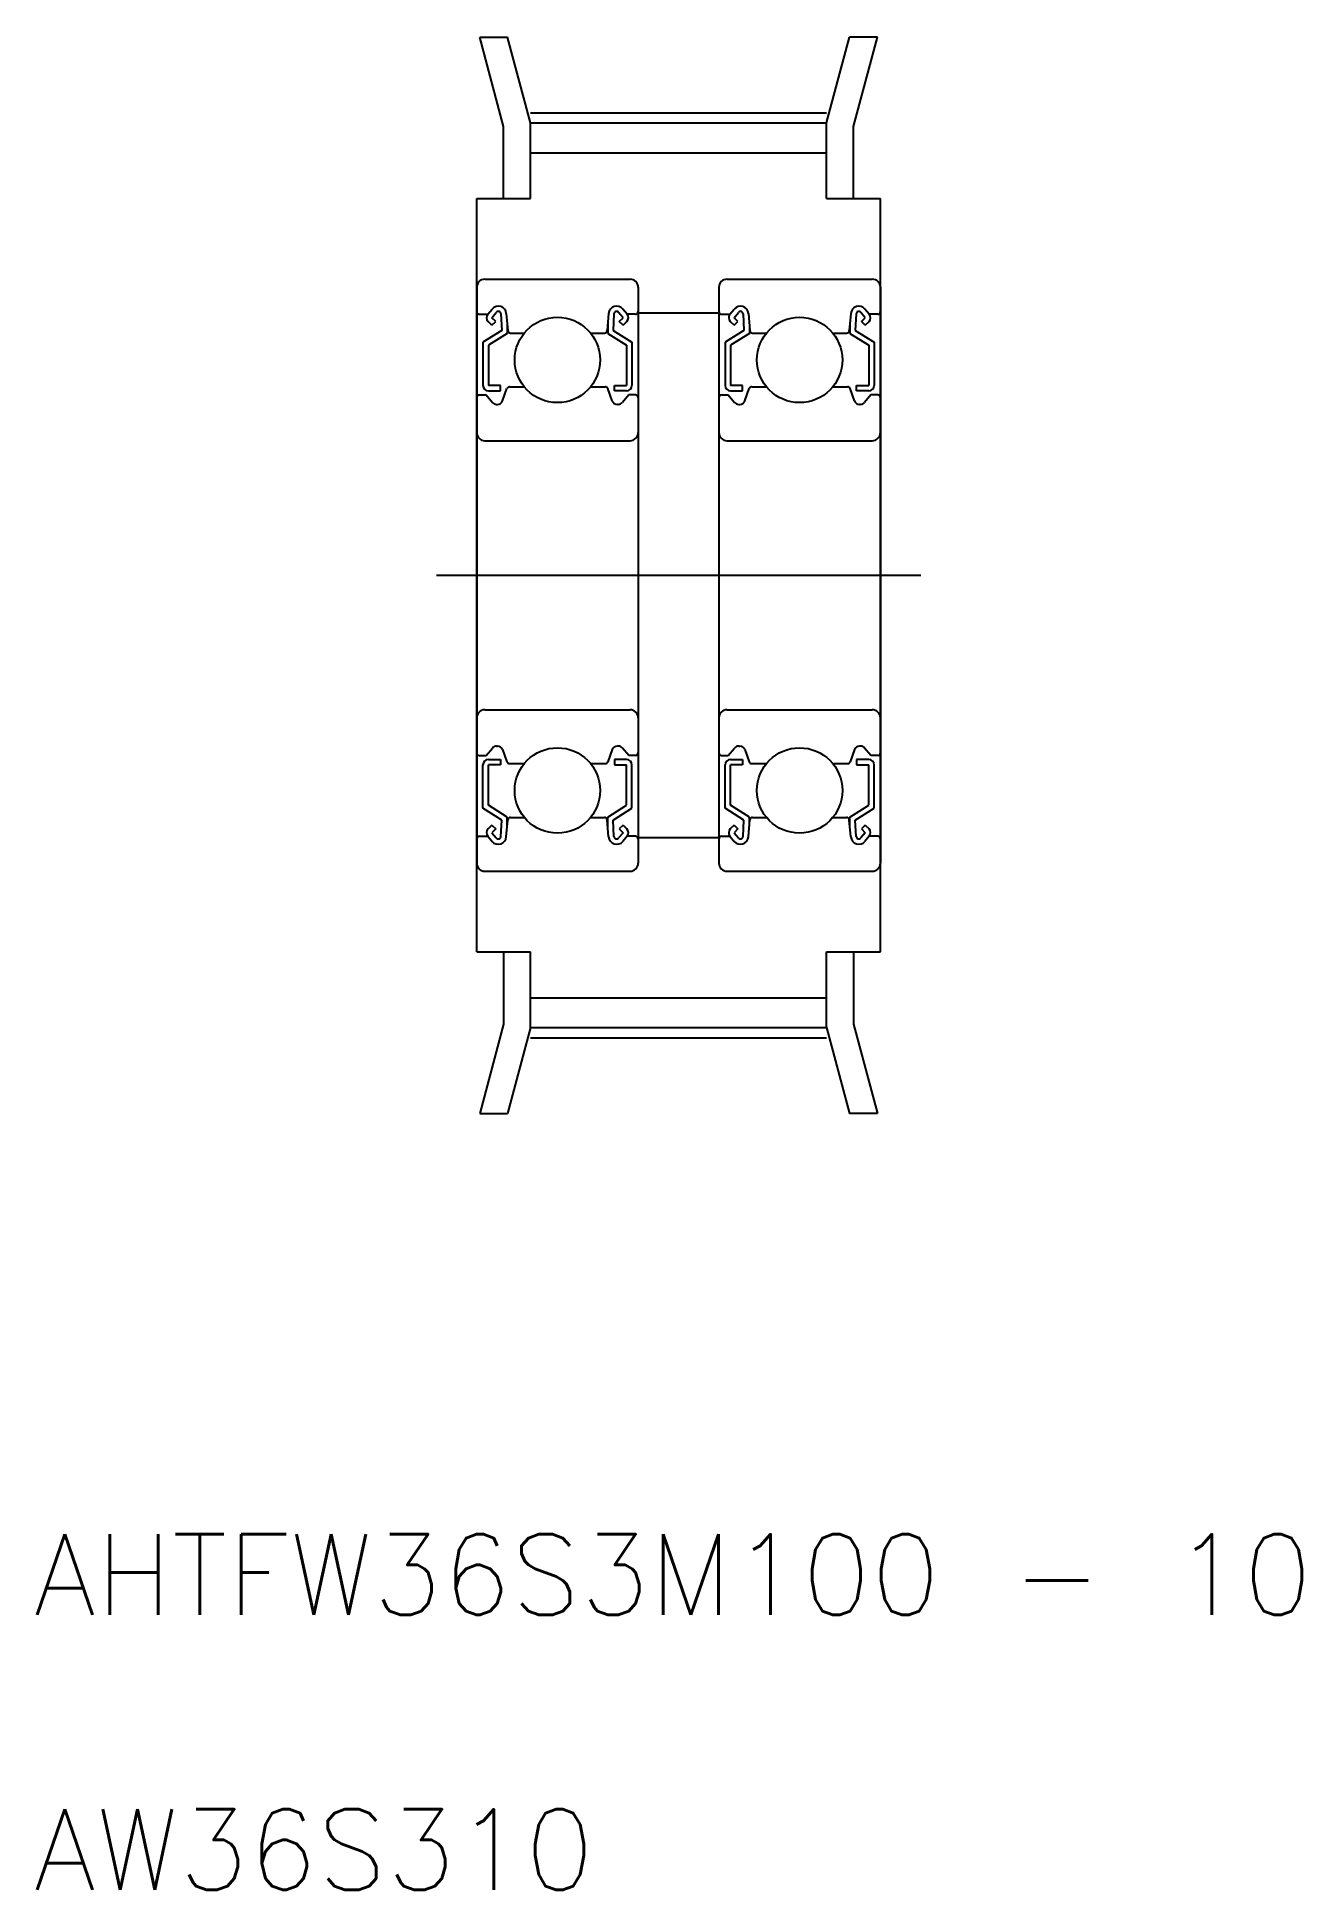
# Model space of a CAD drawing. Extents: x 22 to 69, y 0.3 to 69.2.
import ezdxf
from ezdxf.enums import TextEntityAlignment as Align

# ---------------------------------------------------------------- set-up
doc = ezdxf.new("R2010")
doc.units = 0
doc.linetypes.add('CENTER', pattern=[50.8, 31.75, -6.35, 6.35, -6.35])
doc.layers.get('0').update_dxf_attribs({"linetype": 'CONTINUOUS'})
doc.layers.add('CENTER', color=1, linetype='CONTINUOUS')
doc.styles.get("Standard").update_dxf_attribs({"font": 'txt.shx', "bigfont": 'bigfont.shx'})

msp = doc.modelspace()

# ---------------------------------------------------------------- linework, layer by layer
at = {"color": 7, "linetype": 'CONTINUOUS'}
for p, q in [((39.319, 65.851), (38.429, 69.173)), ((38.429, 69.173), (39.464, 69.173)), ((40.319, 65.983), (39.464, 69.173)), ((51.319, 65.983), (52.174, 69.173)), ((53.209, 69.173), (52.174, 69.173)), ((52.319, 65.851), (53.209, 69.173)), ((39.319, 63.173), (39.319, 65.851)), ((40.319, 65.983), (51.319, 65.983)), ((40.319, 63.173), (40.319, 65.983)), ((51.319, 63.173), (51.319, 65.983)), ((52.319, 63.173), (52.319, 65.851)), ((40.319, 64.873), (51.319, 64.873)), ((38.319, 63.173), (40.319, 63.173)), ((38.319, 35.173), (38.319, 63.173)), ((51.319, 63.173), (53.319, 63.173)), ((53.319, 35.173), (53.319, 63.173)), ((38.619, 60.173), (44.019, 60.173)), ((47.619, 60.173), (53.019, 60.173)), ((38.319, 59.873), (38.319, 38.473)), ((44.319, 59.873), (44.319, 38.473)), ((47.319, 59.873), (47.319, 38.473)), ((53.319, 59.873), (53.319, 38.473)), ((38.419, 58.873), (38.729, 58.873)), ((38.729, 58.873), (38.891, 59.066)), ((38.882, 58.462), (38.741, 58.603)), ((38.882, 58.744), (39.045, 58.938)), ((39.024, 58.603), (38.882, 58.744)), ((38.882, 58.462), (39.024, 58.603)), ((39.218, 58.883), (39.251, 58.271)), ((39.417, 58.901), (39.472, 58.264)), ((43.221, 58.901), (43.166, 58.264)), ((43.42, 58.883), (43.387, 58.271)), ((43.756, 58.744), (43.593, 58.938)), ((43.614, 58.603), (43.756, 58.744)), ((43.756, 58.462), (43.614, 58.603)), ((43.909, 58.873), (43.747, 59.066)), ((43.756, 58.462), (43.897, 58.603)), ((44.219, 58.873), (43.909, 58.873)), ((44.319, 58.923), (47.319, 58.923)), ((47.419, 58.873), (47.729, 58.873)), ((47.729, 58.873), (47.891, 59.066)), ((47.882, 58.462), (47.741, 58.603)), ((47.882, 58.744), (48.045, 58.938)), ((48.024, 58.603), (47.882, 58.744)), ((47.882, 58.462), (48.024, 58.603)), ((48.218, 58.883), (48.251, 58.271)), ((48.417, 58.901), (48.472, 58.264)), ((52.221, 58.901), (52.166, 58.264)), ((52.42, 58.883), (52.387, 58.271)), ((52.756, 58.744), (52.593, 58.938)), ((52.614, 58.603), (52.756, 58.744)), ((52.756, 58.462), (52.614, 58.603)), ((52.909, 58.873), (52.747, 59.066)), ((52.756, 58.462), (52.897, 58.603)), ((53.219, 58.873), (52.909, 58.873)), ((39.251, 58.271), (38.551, 57.834)), ((39.451, 58.16), (38.751, 57.723)), ((39.451, 58.507), (39.451, 58.16)), ((39.572, 58.173), (40.086, 58.173)), ((42.552, 58.173), (43.066, 58.173)), ((43.187, 58.507), (43.187, 58.16)), ((43.187, 58.16), (43.887, 57.723)), ((43.387, 58.271), (44.087, 57.834)), ((48.251, 58.271), (47.551, 57.834)), ((48.451, 58.16), (47.751, 57.723)), ((48.451, 58.507), (48.451, 58.16)), ((48.572, 58.173), (49.086, 58.173)), ((51.552, 58.173), (52.066, 58.173)), ((52.187, 58.507), (52.187, 58.16)), ((52.187, 58.16), (52.887, 57.723)), ((52.387, 58.271), (53.087, 57.834)), ((38.551, 57.834), (38.551, 56.223)), ((38.751, 57.723), (38.751, 56.223)), ((43.887, 57.723), (43.887, 56.223)), ((44.087, 57.834), (44.087, 56.223)), ((47.551, 57.834), (47.551, 56.223)), ((47.751, 57.723), (47.751, 56.223)), ((52.887, 57.723), (52.887, 56.223)), ((53.087, 57.834), (53.087, 56.223)), ((38.419, 55.873), (38.669, 55.873)), ((38.669, 55.873), (38.903, 55.594)), ((39.201, 56.223), (38.751, 56.223)), ((38.751, 56.023), (39.201, 56.023)), ((39.201, 56.023), (39.201, 56.223)), ((39.28, 55.655), (39.444, 56.107)), ((39.538, 56.173), (40.086, 56.173)), ((42.552, 56.173), (43.1, 56.173)), ((43.358, 55.655), (43.194, 56.107)), ((43.437, 56.023), (43.437, 56.223)), ((43.437, 56.223), (43.887, 56.223)), ((43.887, 56.023), (43.437, 56.023)), ((43.969, 55.873), (43.735, 55.594)), ((44.219, 55.873), (43.969, 55.873)), ((47.419, 55.873), (47.669, 55.873)), ((47.669, 55.873), (47.903, 55.594)), ((48.201, 56.223), (47.751, 56.223)), ((47.751, 56.023), (48.201, 56.023)), ((48.201, 56.023), (48.201, 56.223)), ((48.28, 55.655), (48.444, 56.107)), ((48.538, 56.173), (49.086, 56.173)), ((51.552, 56.173), (52.1, 56.173)), ((52.358, 55.655), (52.194, 56.107)), ((52.437, 56.223), (52.887, 56.223)), ((52.437, 56.023), (52.437, 56.223)), ((52.887, 56.023), (52.437, 56.023)), ((52.969, 55.873), (52.735, 55.594)), ((53.219, 55.873), (52.969, 55.873)), ((39.056, 55.523), (39.092, 55.523)), ((43.582, 55.523), (43.546, 55.523)), ((48.056, 55.523), (48.092, 55.523)), ((52.582, 55.523), (52.546, 55.523)), ((38.619, 54.173), (44.019, 54.173)), ((47.619, 54.173), (53.019, 54.173)), ((38.619, 44.173), (44.019, 44.173)), ((47.619, 44.173), (53.019, 44.173)), ((38.669, 42.473), (38.903, 42.752)), ((39.056, 42.823), (39.092, 42.823)), ((43.582, 42.823), (43.546, 42.823)), ((43.969, 42.473), (43.735, 42.752)), ((47.669, 42.473), (47.903, 42.752)), ((48.056, 42.823), (48.092, 42.823)), ((52.582, 42.823), (52.546, 42.823)), ((52.969, 42.473), (52.735, 42.752)), ((38.419, 42.473), (38.669, 42.473)), ((38.551, 40.512), (38.551, 42.123)), ((38.751, 42.323), (39.201, 42.323)), ((39.201, 42.123), (38.751, 42.123)), ((38.751, 40.623), (38.751, 42.123)), ((39.201, 42.323), (39.201, 42.123)), ((39.28, 42.691), (39.444, 42.239)), ((39.538, 42.173), (40.086, 42.173)), ((42.552, 42.173), (43.1, 42.173)), ((43.358, 42.691), (43.194, 42.239)), ((43.437, 42.323), (43.437, 42.123)), ((43.887, 42.323), (43.437, 42.323)), ((43.437, 42.123), (43.887, 42.123)), ((43.887, 40.623), (43.887, 42.123)), ((44.219, 42.473), (43.969, 42.473)), ((44.087, 40.512), (44.087, 42.123)), ((47.419, 42.473), (47.669, 42.473)), ((47.551, 40.512), (47.551, 42.123)), ((47.751, 42.323), (48.201, 42.323)), ((47.751, 40.623), (47.751, 42.123)), ((48.201, 42.123), (47.751, 42.123)), ((48.201, 42.323), (48.201, 42.123)), ((48.28, 42.691), (48.444, 42.239)), ((48.538, 42.173), (49.086, 42.173)), ((51.552, 42.173), (52.1, 42.173)), ((52.358, 42.691), (52.194, 42.239)), ((52.887, 42.323), (52.437, 42.323)), ((52.437, 42.323), (52.437, 42.123)), ((52.437, 42.123), (52.887, 42.123)), ((52.887, 40.623), (52.887, 42.123)), ((53.219, 42.473), (52.969, 42.473)), ((53.087, 40.512), (53.087, 42.123)), ((39.251, 40.075), (38.551, 40.512)), ((39.451, 40.186), (38.751, 40.623)), ((39.101, 40.405), (39.101, 40.405)), ((39.218, 39.463), (39.251, 40.075)), ((39.276, 40.295), (39.276, 40.295)), ((39.417, 39.445), (39.472, 40.082)), ((39.451, 39.839), (39.451, 40.186)), ((39.572, 40.173), (40.086, 40.173)), ((42.552, 40.173), (43.066, 40.173)), ((43.221, 39.445), (43.166, 40.082)), ((43.187, 40.186), (43.887, 40.623)), ((43.187, 39.839), (43.187, 40.186)), ((43.387, 40.075), (44.087, 40.512)), ((43.42, 39.463), (43.387, 40.075)), ((48.251, 40.075), (47.551, 40.512)), ((48.451, 40.186), (47.751, 40.623)), ((48.101, 40.405), (48.101, 40.405)), ((48.218, 39.463), (48.251, 40.075)), ((48.276, 40.295), (48.276, 40.295)), ((48.417, 39.445), (48.472, 40.082)), ((48.451, 39.839), (48.451, 40.186)), ((48.572, 40.173), (49.086, 40.173)), ((51.552, 40.173), (52.066, 40.173)), ((52.221, 39.445), (52.166, 40.082)), ((52.187, 40.186), (52.887, 40.623)), ((52.187, 39.839), (52.187, 40.186)), ((52.387, 40.075), (53.087, 40.512)), ((52.42, 39.463), (52.387, 40.075)), ((38.419, 39.473), (38.729, 39.473)), ((38.729, 39.473), (38.891, 39.28)), ((38.882, 39.884), (38.741, 39.743)), ((38.882, 39.884), (39.024, 39.743)), ((39.024, 39.743), (38.882, 39.602)), ((38.882, 39.602), (39.045, 39.408)), ((43.756, 39.602), (43.593, 39.408)), ((43.756, 39.884), (43.614, 39.743)), ((43.614, 39.743), (43.756, 39.602)), ((43.909, 39.473), (43.747, 39.28)), ((43.756, 39.884), (43.897, 39.743)), ((44.219, 39.473), (43.909, 39.473)), ((44.319, 39.423), (47.319, 39.423)), ((47.419, 39.473), (47.729, 39.473)), ((47.729, 39.473), (47.891, 39.28)), ((47.882, 39.884), (47.741, 39.743)), ((47.882, 39.884), (48.024, 39.743)), ((48.024, 39.743), (47.882, 39.602)), ((47.882, 39.602), (48.045, 39.408)), ((52.756, 39.602), (52.593, 39.408)), ((52.756, 39.884), (52.614, 39.743)), ((52.614, 39.743), (52.756, 39.602)), ((52.909, 39.473), (52.747, 39.28)), ((52.756, 39.884), (52.897, 39.743)), ((53.219, 39.473), (52.909, 39.473)), ((38.619, 38.173), (44.019, 38.173)), ((47.619, 38.173), (53.019, 38.173)), ((38.319, 35.173), (40.319, 35.173)), ((39.319, 35.173), (39.319, 32.495)), ((40.319, 32.363), (40.319, 35.173)), ((51.319, 32.363), (51.319, 35.173)), ((51.319, 35.173), (53.319, 35.173)), ((52.319, 35.173), (52.319, 32.495)), ((40.319, 33.473), (51.319, 33.473)), ((39.319, 32.495), (38.429, 29.173)), ((52.319, 32.495), (53.209, 29.173)), ((40.319, 32.363), (39.464, 29.173)), ((40.319, 32.363), (51.319, 32.363)), ((51.319, 32.363), (52.174, 29.173)), ((51.533, 31.565), (51.533, 31.566)), ((51.746, 30.768), (51.746, 30.768)), ((38.429, 29.173), (39.464, 29.173)), ((53.209, 29.173), (52.174, 29.173))]:
    msp.add_line(p, q, dxfattribs=at)
for centre in [(41.319, 57.173), (50.319, 57.173), (41.319, 41.173), (50.319, 41.173)]:
    msp.add_circle(centre, 1.587, dxfattribs=at)
for centre, radius, start, end in [((38.619, 59.873), 0.3, 90, 180), ((44.019, 59.873), 0.3, 0, 90), ((47.619, 59.873), 0.3, 90, 180), ((53.019, 59.873), 0.3, 0, 90), ((38.419, 58.973), 0.1, 180.00005, 270.00003), ((38.882, 58.744), 0.2, 139.86482, 225.00006), ((39.12, 58.875), 0.298, 5.00049, 140.17136), ((39.12, 58.875), 0.0983, 4.66455, 139.97394), ((43.518, 58.875), 0.298, 39.82861, 174.99974), ((43.518, 58.875), 0.0983, 40.02637, 175.33574), ((43.756, 58.744), 0.2, 314.99673, 40.13525), ((44.219, 58.973), 0.1, 269.99948, 359.99126), ((47.419, 58.973), 0.1, 180.00005, 270.00003), ((47.882, 58.744), 0.2, 139.86482, 225.00006), ((48.12, 58.875), 0.298, 5.00049, 140.17136), ((48.12, 58.875), 0.0983, 4.66455, 139.97394), ((52.518, 58.875), 0.298, 39.82861, 174.99974), ((52.518, 58.875), 0.0983, 40.02637, 175.33574), ((52.756, 58.744), 0.2, 314.99673, 40.13525), ((53.219, 58.973), 0.1, 269.99948, 359.99126), ((39.572, 58.273), 0.1, 185.14438, 270.00003), ((43.066, 58.273), 0.1, 269.99948, 354.85568), ((48.572, 58.273), 0.1, 185.14438, 270.00003), ((52.066, 58.273), 0.1, 269.99948, 354.85568), ((38.419, 55.773), 0.1, 89.99951, 180.00005), ((38.751, 56.223), 0.2, 180.00005, 270.00003), ((39.538, 56.073), 0.1, 89.99951, 160.11572), ((43.1, 56.073), 0.1, 19.88452, 90.00024), ((43.887, 56.223), 0.2, 269.99976, 359.99563), ((44.219, 55.773), 0.1, 359.99126, 90.00024), ((47.419, 55.773), 0.1, 89.99951, 180.00005), ((47.751, 56.223), 0.2, 180.00005, 270.00003), ((48.538, 56.073), 0.1, 89.99951, 160.11572), ((52.1, 56.073), 0.1, 19.88452, 90.00024), ((52.887, 56.223), 0.2, 269.99976, 359.99563), ((53.219, 55.773), 0.1, 359.99126, 90.00024), ((39.056, 55.723), 0.2, 220.13838, 270.00003), ((39.092, 55.723), 0.2, 270.00003, 340.11166), ((43.546, 55.723), 0.2, 199.88831, 269.99976), ((43.582, 55.723), 0.2, 269.99976, 319.86147), ((48.056, 55.723), 0.2, 220.13838, 270.00003), ((48.092, 55.723), 0.2, 270.00003, 340.11166), ((52.546, 55.723), 0.2, 199.88831, 269.99976), ((52.582, 55.723), 0.2, 269.99976, 319.86147), ((38.619, 54.473), 0.3, 180, 270), ((44.019, 54.473), 0.3, 270, 0), ((47.619, 54.473), 0.3, 180, 270), ((53.019, 54.473), 0.3, 270, 0), ((38.619, 43.873), 0.3, 90, 180), ((44.019, 43.873), 0.3, 0, 90), ((47.619, 43.873), 0.3, 90, 180), ((53.019, 43.873), 0.3, 0, 90), ((39.056, 42.623), 0.2, 89.99997, 139.86162), ((39.092, 42.623), 0.2, 19.88834, 89.99997), ((43.546, 42.623), 0.2, 90.00024, 160.11169), ((43.582, 42.623), 0.2, 40.13853, 90.00024), ((48.056, 42.623), 0.2, 89.99997, 139.86162), ((48.092, 42.623), 0.2, 19.88834, 89.99997), ((52.546, 42.623), 0.2, 90.00024, 160.11169), ((52.582, 42.623), 0.2, 40.13853, 90.00024), ((38.419, 42.573), 0.1, 179.99995, 270.00049), ((38.751, 42.123), 0.2, 89.99997, 179.99995), ((39.538, 42.273), 0.1, 199.88428, 270.00049), ((43.1, 42.273), 0.1, 269.99976, 340.11548), ((43.887, 42.123), 0.2, 0.00437, 90.00024), ((44.219, 42.573), 0.1, 269.99976, 0.00874), ((47.419, 42.573), 0.1, 179.99995, 270.00049), ((47.751, 42.123), 0.2, 89.99997, 179.99995), ((48.538, 42.273), 0.1, 199.88428, 270.00049), ((52.1, 42.273), 0.1, 269.99976, 340.11548), ((52.887, 42.123), 0.2, 0.00437, 90.00024), ((53.219, 42.573), 0.1, 269.99976, 0.00874), ((39.572, 40.073), 0.1, 89.99997, 174.85562), ((43.066, 40.073), 0.1, 5.14432, 90.00052), ((48.572, 40.073), 0.1, 89.99997, 174.85562), ((52.066, 40.073), 0.1, 5.14432, 90.00052), ((38.419, 39.373), 0.1, 89.99997, 179.99995), ((38.882, 39.602), 0.2, 134.99994, 220.13518), ((39.12, 39.471), 0.298, 219.82864, 354.99951), ((39.12, 39.471), 0.0983, 220.02606, 355.33545), ((43.518, 39.471), 0.298, 185.00026, 320.17139), ((43.518, 39.471), 0.0983, 184.66426, 319.97363), ((43.756, 39.602), 0.2, 319.86475, 45.00327), ((44.219, 39.373), 0.1, 0.00874, 90.00052), ((47.419, 39.373), 0.1, 89.99997, 179.99995), ((47.882, 39.602), 0.2, 134.99994, 220.13518), ((48.12, 39.471), 0.298, 219.82864, 354.99951), ((48.12, 39.471), 0.0983, 220.02606, 355.33545), ((52.518, 39.471), 0.298, 185.00026, 320.17139), ((52.518, 39.471), 0.0983, 184.66426, 319.97363), ((52.756, 39.602), 0.2, 319.86475, 45.00327), ((53.219, 39.373), 0.1, 0.00874, 90.00052), ((38.619, 38.473), 0.3, 180, 270), ((44.019, 38.473), 0.3, 270, 0), ((47.619, 38.473), 0.3, 180, 270), ((53.019, 38.473), 0.3, 270, 0)]:
    msp.add_arc(centre, radius, start, end, dxfattribs=at)
at = {"layer": 'CENTER', "color": 1, "linetype": 'CENTER'}
for p, q in [((40.319, 66.363), (51.319, 66.363)), ((36.819, 49.173), (54.819, 49.173)), ((40.319, 31.983), (51.319, 31.983))]:
    msp.add_line(p, q, dxfattribs=at)

# ---------------------------------------------------------------- texts
at = {"color": 7, "linetype": 'CONTINUOUS'}
for s, p in [('AHTFW36S3M100 - 10', (21.852, 9.634)), ('AW36S310', (21.852, -0.586))]:
    msp.add_text(s, height=3, dxfattribs=at).set_placement(p, align=Align.BOTTOM_LEFT)

doc.saveas('drawing.dxf')
